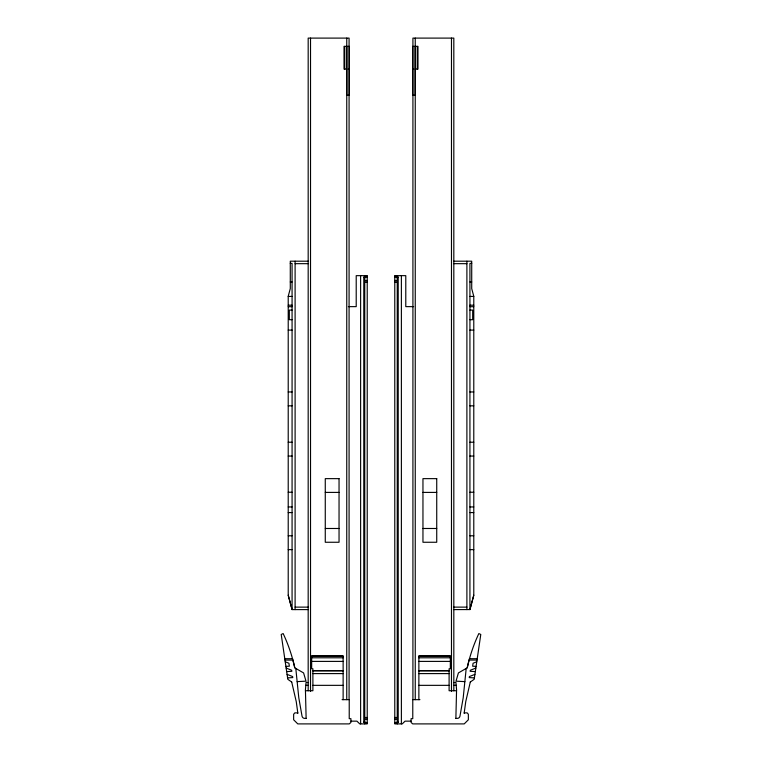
<?xml version="1.0" encoding="UTF-8"?>
<svg xmlns="http://www.w3.org/2000/svg" width="762" height="762" viewBox="0 0 762 762"><rect width="100%" height="100%" fill="white"/><g stroke="black" fill="none" stroke-linecap="round" stroke-linejoin="round"><path stroke-width="1.14" d="M466.201 668.426L463.21 697.763L459.972 716.118A2.753 2.753 0 0 1 457.257 718.395L455.752 718.395M464.858 681.628L456 681.161L458.41 672.922L467.23 667.836A159.744 159.744 0 0 1 478.85 633.555L480.784 634.47L474.202 679.285L470.249 682.066M464.144 713.337L465.753 701.602L470.297 682.028M470.411 607.781L469.925 609.562L453.819 609.6M470.592 607.124L473.783 595.208L473.783 296.304L471.716 288.598L471.716 261.195L453.819 261.195M473.783 595.208L469.925 609.562L469.925 263.376L471.716 263.376M476.774 661.778L473.078 663.245L472.64 666.198L476.088 666.398M475.84 668.074L470.306 670.265L470.154 671.293L475.326 671.598M474.917 674.36L469.382 676.561L469.23 677.589L474.402 677.894M453.819 682.657L455.924 682.342L456.571 689.772L455.876 718.395M285.912 666.398L289.36 666.198L288.922 663.245L285.226 661.778M286.674 671.598L291.846 671.293L291.694 670.265L286.16 668.074M287.598 677.894L292.77 677.589L292.618 676.561L287.083 674.36M346.843 69.085L344.024 69.085L344.024 46.358L349.329 46.358L349.329 95.25L346.843 95.25L346.843 46.358M348.605 69.085L349.329 69.085M412.671 69.085L413.395 69.085M415.157 69.085L417.976 69.085L417.976 46.358L412.671 46.358L412.671 95.25L415.157 95.25L415.157 46.358M308.181 261.195L290.284 261.195L290.284 288.598L288.217 296.304L288.217 595.208L291.408 607.124M290.284 263.376L292.075 263.376L292.075 609.6L308.181 609.6M295.104 263.671L308.181 263.671M453.819 263.671L466.896 263.671M364.75 276.101L367.227 276.101M394.773 276.101L397.25 276.101M367.227 277.025L363.788 277.025L363.788 722.519L367.227 722.519M394.773 277.025L398.212 277.025L398.212 722.519L394.773 722.519M364.75 280.473L367.227 280.473M394.773 280.473L397.25 280.473M290.284 281.969L292.075 281.969M469.925 281.969L471.716 281.969M364.75 282.073L367.227 282.073M394.773 282.073L397.25 282.073M288.217 296.428L292.075 296.428M469.925 296.428L473.783 296.428M288.217 305.191L292.075 305.191M469.925 305.191L473.783 305.191M288.217 306.695L292.075 306.695M348.377 306.638L356.216 306.638L356.216 275.654L367.227 275.654L367.227 723.9L359.769 723.9L356.921 721.147L350.977 721.147M413.623 306.638L405.784 306.638L405.784 275.654L394.773 275.654L394.773 723.9L402.231 723.9L405.079 721.147L411.023 721.147M469.925 306.695L473.783 306.695M292.075 310.086L289.322 310.086L289.322 319.707L292.075 319.707M469.925 310.086L472.678 310.086L472.678 319.707L469.925 319.707M288.217 330.098L292.075 330.098M469.925 330.098L473.783 330.098M288.217 391.963L292.075 391.963M469.925 391.963L473.783 391.963M288.217 405.841L292.075 405.841M469.925 405.841L473.783 405.841M288.217 442.217L292.075 442.217M469.925 442.217L473.783 442.217M288.217 456.057L292.075 456.057M469.925 456.057L473.783 456.057M288.217 492.233L292.075 492.233M469.925 492.233L473.783 492.233M325.269 492.404L339.042 492.404M422.958 492.404L436.731 492.404M288.217 506.949L292.075 506.949M469.925 506.949L473.783 506.949M288.217 512.569L292.075 512.569M469.925 512.569L473.783 512.569M325.269 528.485L339.042 528.485M422.958 528.485L436.731 528.485M288.217 535.791L292.075 535.791M469.925 535.791L473.783 535.791M288.217 549.631L292.075 549.631M469.925 549.631L473.783 549.631M295.104 607.124L308.181 607.124M453.819 607.124L466.896 607.124M305.429 690.743L312.896 690.743L312.896 668.741L311.668 668.741L311.668 656.006L343.129 656.006L343.129 699.659M418.871 699.659L418.871 656.006L450.332 656.006L450.332 668.817L449.104 668.741L449.104 690.743L456.571 690.743M311.668 656.053L343.129 656.053M418.871 656.053L450.332 656.053M311.668 657.797L343.129 657.797M418.871 657.797L450.332 657.797M284.778 658.701L292.513 658.701L292.894 660.082L284.978 660.073M477.222 658.701L469.487 658.701L469.116 660.054L477.022 660.073M311.668 661.397L343.129 661.397M418.871 661.397L450.332 661.397M312.896 670.608L343.129 670.608M418.871 670.608L449.104 670.608M312.896 670.855L343.129 670.855M418.871 670.855L449.104 670.855M312.896 673.598L343.129 673.598M418.871 673.598L449.104 673.598M305.819 685.286L308.181 685.286M312.896 685.343L343.129 685.343M418.871 685.343L449.104 685.343M453.819 685.286L456.181 685.286M342.071 699.659L349.225 699.659L349.225 718.671L350.92 718.671L350.92 722.452L349.272 723.9L297.771 723.9L293.646 719.766L293.646 714.261L294.799 712.88L297.79 712.88M419.929 699.659L412.775 699.659L412.775 718.671L411.08 718.671L411.08 722.452L412.728 723.9L464.229 723.9L468.354 719.766L468.354 714.261L467.201 712.88L464.21 712.88M364.75 717.48L367.227 717.48M394.773 717.48L397.25 717.48M306.248 718.395L304.743 718.395A2.753 2.753 0 0 1 302.028 716.118L298.79 697.763L295.799 668.426M364.75 719.08L367.227 719.08M394.773 719.08L397.25 719.08M364.75 723.443L367.227 723.443M394.773 723.443L397.25 723.443M308.181 682.657L306.076 682.342L305.429 689.772L306.124 718.395M291.751 682.066L287.798 679.285L281.216 634.47L283.15 633.555A159.744 159.744 0 0 1 294.77 667.836L303.59 672.922L306 681.161L297.142 681.628M288.217 595.208L292.075 609.562L291.589 607.781M291.703 682.028L296.247 701.602L297.856 713.337M466.896 261.195L466.896 609.6M453.819 690.743L453.819 38.1L412.918 38.1L412.918 699.659M451.475 38.1L451.475 691.334M417.252 46.358L417.252 69.085M415.252 38.1L415.252 699.659M401.383 275.654L401.383 723.9M397.25 275.654L397.25 723.9M364.75 275.654L364.75 723.9M360.617 275.654L360.617 723.9M349.082 699.659L349.082 38.1L308.181 38.1L308.181 690.743M346.748 38.1L346.748 699.659M344.748 46.358L344.748 69.085M310.525 38.1L310.525 691.334M295.104 261.195L295.104 609.6M364.75 721.557A8.525 4.143 90 0 1 363.788 722.29M363.788 277.263A8.525 4.143 90 0 1 364.75 277.987M293.008 660.521A191.957 174.927 -8.4 0 1 294.77 667.836M398.212 722.29A8.525 4.143 -90 0 1 397.25 721.557M397.25 277.987A8.525 4.143 -90 0 1 398.212 277.263M467.23 667.836A191.957 174.927 8.4 0 1 468.992 660.521M339.042 478.641L325.269 478.641L325.269 542.258L339.042 542.258L339.042 478.641M436.731 478.641L422.958 478.641L422.958 542.258L436.731 542.258L436.731 478.641"/></g></svg>
